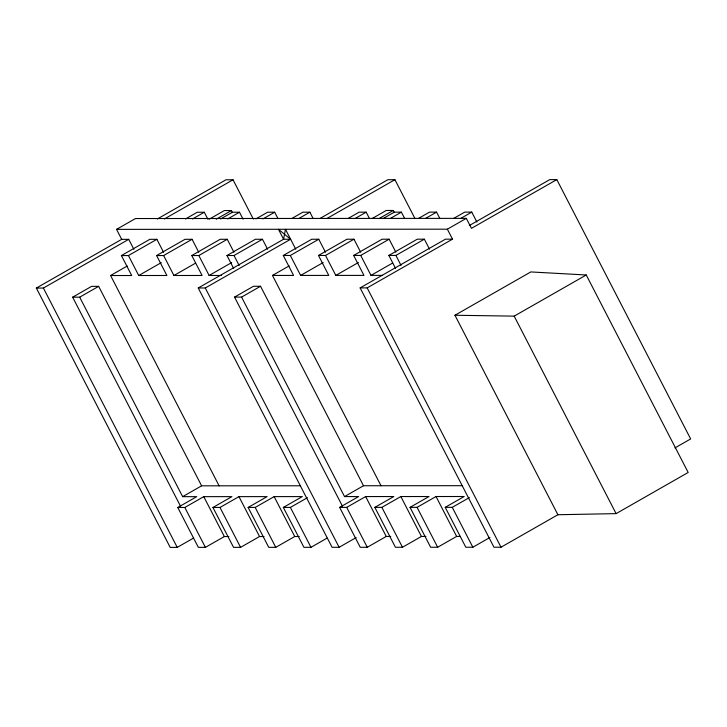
<?xml version="1.0" encoding="UTF-8"?>
<svg xmlns="http://www.w3.org/2000/svg" width="727" height="727" viewBox="0 0 727 727"><rect width="100%" height="100%" fill="white"/><g stroke="black" fill="none" stroke-linecap="round" stroke-linejoin="round"><path stroke-width="1.09" d="M133.877 249.306L128.724 239.337L121.691 239.337L116.538 229.368L135.504 218.536L466.325 218.364L471.469 228.333L556.809 179.605L690.65 438.935L674.956 447.896M193.355 538.189L177.234 547.386L170.2 547.395L36.35 288.065L121.691 239.337M157.332 218.991L225.988 179.778L233.031 179.778L253.341 219.127M36.35 288.065L43.393 288.065L128.724 239.337M164.366 218.981L233.031 179.778M219.154 485.89L110.577 275.524L131.696 275.515L121.4 255.568L149.844 239.319L156.878 239.319L163.575 252.287M185.485 218.972L197.253 212.248L204.296 212.248L207.895 219.227M121.4 255.568L128.434 255.559L156.878 239.319M192.519 218.972L204.296 212.248M180.623 506.392L72.645 297.179L91.611 286.356L98.654 286.347L201.606 485.827L300.378 485.781M110.577 275.524L127.252 266M209.194 219.218L224.361 210.557L231.404 210.548L232.44 212.566M72.645 297.179L79.688 297.179L98.654 286.347M216.228 219.209L231.404 210.548M128.434 255.559L138.73 275.515L166.883 275.497L156.587 255.55L185.04 239.301L192.073 239.301L198.771 252.269M220.672 218.954L232.449 212.229L239.483 212.229L243.091 219.209M156.587 255.55L163.63 255.54L192.073 239.301M227.715 218.954L239.483 212.229M138.73 275.515L161.294 262.629M163.63 255.54L173.926 275.497L202.079 275.478L191.783 255.531L220.226 239.283L227.269 239.283L233.958 252.251M255.868 218.936L267.636 212.211L274.679 212.211L277.769 218.191M191.783 255.531L198.825 255.522L227.269 239.283M262.91 218.936L274.679 212.211M173.926 275.497L195.508 263.174M233.667 268.481L226.978 255.513L255.422 239.265L262.465 239.265L267.609 249.243M292.045 218.354L302.832 212.193L309.875 212.193L312.955 218.173M226.978 255.513L234.012 255.504L262.465 239.265M299.079 218.354L309.875 212.193M198.825 255.522L209.122 275.469L231.677 262.592M356.185 537.562L339.127 547.304L332.085 547.304L198.235 287.983L283.575 239.256L290.618 239.247L278.432 229.278L283.575 239.256L285.466 229.278L295.762 249.225M320.198 218.345L387.882 179.696L394.915 179.696L414.853 218.309M198.235 287.983L205.278 287.983L290.618 239.247M327.241 218.336L394.915 179.696M381.048 485.809L272.461 275.442L293.581 275.433L283.285 255.486L311.729 239.238L318.771 239.238L325.46 252.205M348.351 218.327L359.138 212.166L366.181 212.166L369.271 218.145M283.285 255.486L290.327 255.477L318.771 239.238M355.394 218.327L366.181 212.166M342.508 506.301L234.539 297.098L253.505 286.265L260.539 286.265L363.5 485.745L462.263 485.691M272.461 275.442L289.137 265.918M372.024 218.591L386.246 210.466L393.289 210.466L394.325 212.475M234.539 297.098L241.573 297.098L260.539 286.265M379.067 218.582L393.289 210.466M290.327 255.477L300.624 275.424L328.777 275.415L318.481 255.459L346.924 239.219L353.967 239.219L360.656 252.178M383.547 218.309L394.334 212.148L401.377 212.148L404.457 218.127M318.481 255.459L325.514 255.459L353.967 239.219M390.581 218.309L401.377 212.148M300.624 275.424L323.179 262.547M325.514 255.459L335.81 275.406L363.963 275.397L353.667 255.441L382.12 239.201L389.154 239.201L395.851 252.16M418.734 218.291L429.53 212.13L436.563 212.13L439.653 218.109M353.667 255.441L360.71 255.441L389.154 239.201M425.777 218.291L436.563 212.13M335.81 275.406L358.375 262.529M395.561 268.39L388.863 255.422L417.307 239.183L424.35 239.183L429.493 249.152M453.93 218.273L464.717 212.111L471.759 212.111L476.903 222.08M388.863 255.422L395.906 255.422L424.35 239.183M460.973 218.273L471.759 212.111M116.538 229.368L447.359 229.187L466.325 218.364M360.71 255.441L371.006 275.388L392.589 263.065M557.9 514.734L454.948 315.254L530.801 271.934L586.244 274.988L688.169 472.468L616.105 513.625L557.9 514.734L501.012 547.222L493.969 547.222L360.129 287.901L445.469 239.165L452.503 239.165L447.359 229.187M469.333 225.543L549.766 179.614L556.809 179.605M360.129 287.901L367.162 287.892L452.503 239.165M79.688 297.179L182.65 496.659L201.606 485.827M228.86 536.544L224.352 536.544L205.396 547.367L198.353 547.376L177.761 507.482L196.726 496.65L182.65 496.659M454.948 315.254L514.18 316.136L586.244 274.988M177.761 507.482L184.803 507.473L203.76 496.65L231.913 496.632L212.956 507.464L233.549 547.358L240.582 547.358L259.548 536.526L264.055 536.526M212.956 507.464L219.99 507.455L238.956 496.632L267.109 496.614L248.143 507.446L268.736 547.34L275.778 547.34L294.744 536.508L299.242 536.508M248.143 507.446L255.186 507.437L274.152 496.614L302.305 496.596L283.339 507.428L303.931 547.322L310.965 547.322L327.086 538.116M283.339 507.428L290.382 507.419L307.448 497.677M241.573 297.098L344.534 496.577L363.5 485.745M390.744 536.462L386.246 536.462L367.28 547.286L360.247 547.295L339.654 507.391L358.611 496.568L344.534 496.577M339.654 507.391L346.688 507.391L365.654 496.559L393.807 496.55L374.841 507.373L395.433 547.277L402.476 547.267L421.433 536.444L425.94 536.435M374.841 507.373L381.884 507.373L400.841 496.541L428.994 496.532L410.037 507.355L430.629 547.258L437.663 547.249L456.629 536.426L460.009 536.417M410.037 507.355L417.071 507.355L436.036 496.523L464.19 496.514L445.224 507.337L465.816 547.24L472.859 547.231L489.925 537.489M445.224 507.337L452.267 507.337L469.333 497.595M209.122 275.469L221.508 275.469M371.006 275.388L382.266 275.379M514.18 316.136L616.105 513.625M395.906 255.422L401.05 265.4M367.162 287.892L501.012 547.222M452.267 507.337L472.859 547.231M436.036 496.523L456.629 536.426M417.071 507.355L437.663 547.249M400.841 496.541L421.433 536.444M381.884 507.373L402.476 547.267M365.654 496.559L386.246 536.462M234.012 255.504L239.165 265.482M346.688 507.391L367.28 547.286M205.278 287.983L339.127 547.304M290.382 507.419L310.965 547.322M274.152 496.614L294.744 536.508M255.186 507.437L275.778 547.34M238.956 496.632L259.548 536.526M219.99 507.455L240.582 547.358M203.76 496.65L224.352 536.544M184.803 507.473L205.396 547.367M43.393 288.065L177.234 547.386"/></g></svg>
